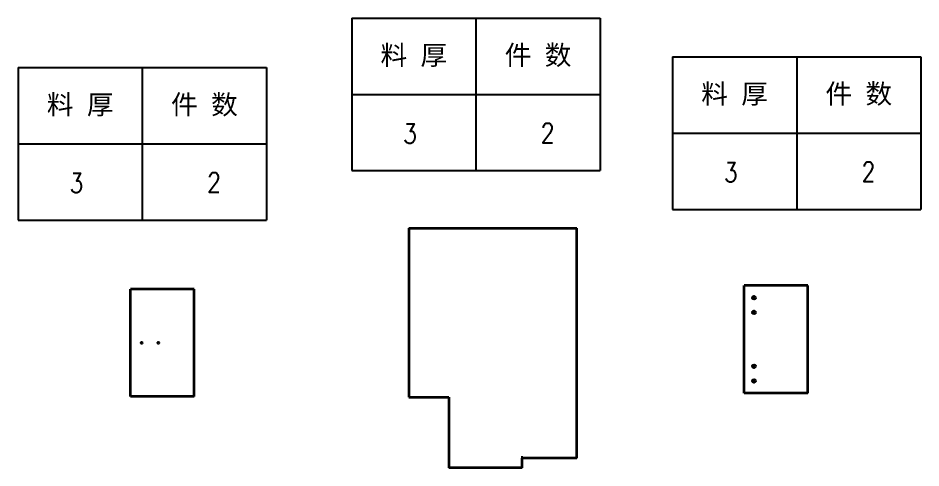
# Model space of a CAD drawing. Header units: millimetres. Extents: x -1727 to 307751, y -105919 to 6637.
# Drawn here: x 7531 to 9377, y -6549 to -5629 of the extents above; entities that cross this region are included whole.
import ezdxf
from ezdxf.enums import TextEntityAlignment as Align

# ---------------------------------------------------------------- set-up
doc = ezdxf.new("R2010")
doc.units = ezdxf.units.MM
doc.layers.add('AM_VIS', color=7, linetype='Continuous')
doc.styles.add('DIM', font='txt.shx', dxfattribs={"width": 0.8, "bigfont": 'bigfont.shx'})
doc.styles.get("Standard").update_dxf_attribs({"font": 'arial.ttf'})

# ---------------------------------------------------------------- blocks, each defined once
blk = doc.blocks.new('*T16')
at = {"color": 0, "linetype": 'ByBlock', "lineweight": -2, "transparency": 16777216}
for p, q in [((0, 0), (127, 0)), ((0, 0), (0, -78)), ((63.5, 0), (63.5, -78)), ((127, 0), (127, -78)), ((0, -39), (127, -39)), ((0, -78), (127, -78))]:
    blk.add_line(p, q, dxfattribs=at)
at = {"color": 0, "transparency": 16777216, "char_height": 10, "width": 60.5, "attachment_point": 5}
for s, insert in [('{\\fSimSun|b0|i0|c134|p2;料 厚}', (31.75, -19.5)), ('{\\fSimSun|b0|i0|c134|p2;件 数}', (95.25, -19.5))]:
    blk.add_mtext(s, dxfattribs=dict(at, insert=insert))
blk = doc.blocks.new('拆图参数')
blk.add_blockref('*T16', (-63.5, 78))
at = {"style": 'DIM', "width": 0.8}
blk.add_attdef('6', text='', height=10, dxfattribs=at).set_placement((-37.13, 18.91), align=Align.MIDDLE_LEFT)
blk.add_attdef('1', text='', height=10, dxfattribs=at).set_placement((36.65, 19.27), align=Align.MIDDLE_CENTER)

msp = doc.modelspace()

# ---------------------------------------------------------------- linework, layer by layer
msp.add_line((8561.91097, -6529.29925), (8561.91097, -6525.29925))
at = {"layer": 'AM_VIS', "color": 7, "lineweight": 35, "ltscale": 4}
for p, q in [((8329.91097, -6059.29912), (8329.91097, -6404.29925)), ((8329.91097, -6059.29912), (8673.91097, -6059.29912)), ((8673.91097, -6529.29925), (8673.91097, -6059.29912)), ((9145.90514, -6176.24979), (9015.90514, -6176.24979)), ((9015.90514, -6396.24991), (9015.90514, -6176.24979)), ((9145.90514, -6396.24991), (9145.90514, -6176.24979)), ((7891.25463, -6183.37487), (7761.25463, -6183.37487)), ((7761.25463, -6403.37499), (7761.25463, -6183.37487)), ((7891.25463, -6403.37499), (7891.25463, -6183.37487)), ((7891.25463, -6403.37499), (7761.25463, -6403.37499)), ((8329.91097, -6404.29925), (8411.91097, -6404.29925)), ((8411.91097, -6404.29925), (8411.91097, -6549.29925)), ((9145.90514, -6396.24991), (9015.90514, -6396.24991)), ((8561.91097, -6549.29925), (8561.91097, -6529.29925)), ((8673.91097, -6529.29925), (8561.91097, -6529.29925)), ((8561.91097, -6549.29925), (8411.91097, -6549.29925))]:
    msp.add_line(p, q, dxfattribs=at)
for centre, radius in [((9035.90514, -6201.24991), 3), ((9035.90514, -6231.24991), 3), ((7784.25463, -6293.37499), 1.2295), ((7818.25463, -6293.37499), 1.2295), ((9035.90514, -6341.24985), 3), ((9035.90514, -6371.24985), 3)]:
    msp.add_circle(centre, radius, dxfattribs=at)

# ---------------------------------------------------------------- block references
at = {"xscale": 4, "yscale": 4, "zscale": 4}
for p in [(8467.4549, -5941.31184), (9123.11171, -6020.47587), (7785.39584, -6042.46599)]:
    msp.add_blockref('拆图参数', p, dxfattribs=at).add_auto_attribs({'1': '2', '6': '3'})

doc.saveas('drawing.dxf')
